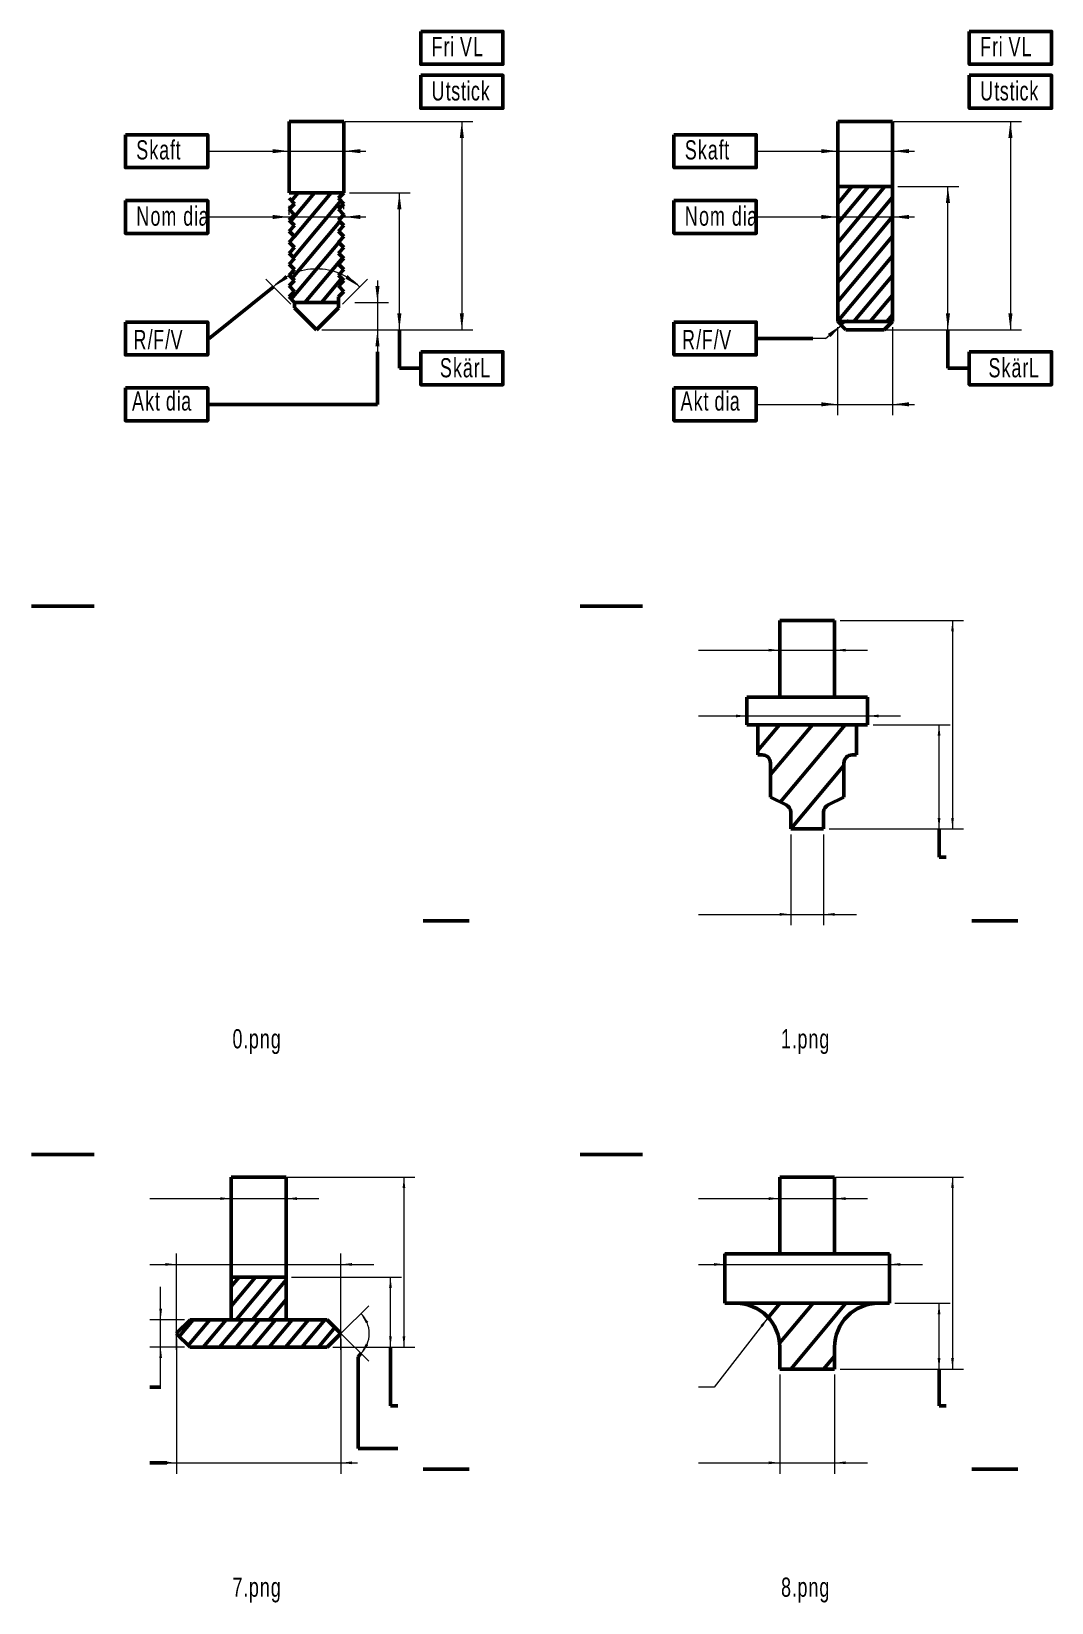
# Model space of a CAD drawing. Header units: millimetres. Extents: x -138 to 541, y -320 to -34.
# Drawn here: x -138.5 to 47.5, y -320.3 to -33.8 of the extents above; entities that cross this region are included whole.
import ezdxf

# ---------------------------------------------------------------- set-up
doc = ezdxf.new("R2010")
doc.units = ezdxf.units.MM
doc.layers.get('0').update_dxf_attribs({"lineweight": 35})
doc.layers.add('Dimension Layer', color=3, linetype='Continuous', lineweight=18)
doc.layers.add('Thick Solid Layer', color=7, linetype='Continuous', lineweight=50)
doc.styles.get("Standard").update_dxf_attribs({"font": '', "width": 0.667})
doc.styles.get('Standard').set_extended_font_data('arial')
doc.dimstyles.get("Standard").update_dxf_attribs({"dimtxt": 3.5, "dimasz": 4, "dimexe": 2, "dimexo": 0, "dimtad": 1, "dimdsep": 46, "dimtxsty": 'Standard', "dimblk": '_CAXARROW', "dimcen": 0, "dimdle": 8, "dimazin": 2, "dimtfac": 0.707107, "dimtdec": 3, "dimtmove": 2, "dimatfit": 3, "dimfxl": 1, "dimfrac": 2, "dimtolj": 1, "dimarcsym": 1})

# ---------------------------------------------------------------- blocks, each defined once
blk = doc.blocks.new('*X14')
at = {"layer": 'Dimension Layer'}
for points in [[(39.97, -50.26), (40.35, -53.26), (39.6, -53.26)], [(39.97, -88.26), (40.35, -85.26), (39.6, -85.26)]]:
    blk.add_hatch(color=0, dxfattribs=at).paths.add_polyline_path(points, flags=0)
at = {"layer": 'Dimension Layer', "color": 0}
for p, q in [((18.63, -50.26), (41.97, -50.26)), ((39.97, -50.26), (39.97, -88.26)), ((18.63, -88.26), (41.97, -88.26))]:
    blk.add_line(p, q, dxfattribs=at)
at = {"layer": 'Dimension Layer', "color": 0, "insert": (39.35, -55.07), "char_height": 3.5, "width": 7, "attachment_point": 5, "rotation": 90, "line_spacing_factor": 1.15057}
blk.add_mtext('\\T1.1; ', dxfattribs=at)
blk = doc.blocks.new('_CAXARROW')
blk.add_hatch(color=0).paths.add_polyline_path([(0, 0), (-1, 0.125), (-1, -0.125)], flags=0)
blk = doc.blocks.new('*X15')
at = {"layer": 'Dimension Layer'}
for points in [[(8.48, -55.67), (5.48, -55.3), (5.48, -56.05)], [(18.48, -55.67), (21.48, -55.3), (21.48, -56.05)]]:
    blk.add_hatch(color=0, dxfattribs=at).paths.add_polyline_path(points, flags=0)
at = {"layer": 'Dimension Layer', "color": 0}
for p, q in [((8.48, -59.36), (8.48, -53.67)), ((18.48, -59.36), (18.48, -53.67)), ((-6.36, -55.67), (22.48, -55.67))]:
    blk.add_line(p, q, dxfattribs=at)
at = {"layer": 'Dimension Layer', "color": 0, "insert": (-6.36, -55.05), "char_height": 3.5, "width": 7, "attachment_point": 5, "line_spacing_factor": 1.15057}
blk.add_mtext('\\T1.1; ', dxfattribs=at)
blk = doc.blocks.new('*X16')
at = {"layer": 'Dimension Layer'}
for points in [[(28.58, -62.14), (28.21, -65.14), (28.96, -65.14)], [(28.58, -88.26), (28.21, -85.26), (28.96, -85.26)]]:
    blk.add_hatch(color=0, dxfattribs=at).paths.add_polyline_path(points, flags=0)
at = {"layer": 'Dimension Layer', "color": 0}
for p, q in [((19.48, -62.14), (30.58, -62.14)), ((28.58, -88.26), (28.58, -62.14)), ((14.48, -88.26), (30.58, -88.26))]:
    blk.add_line(p, q, dxfattribs=at)
at = {"layer": 'Dimension Layer', "color": 0, "insert": (27.96, -75.2), "char_height": 3.5, "width": 7, "attachment_point": 5, "rotation": 90, "line_spacing_factor": 1.15057}
blk.add_mtext('\\T1.1; ', dxfattribs=at)
blk = doc.blocks.new('*X17')
at = {"layer": 'Dimension Layer'}
for points in [[(8.48, -67.67), (5.48, -67.3), (5.48, -68.05)], [(18.48, -67.67), (21.48, -67.3), (21.48, -68.05)]]:
    blk.add_hatch(color=0, dxfattribs=at).paths.add_polyline_path(points, flags=0)
at = {"layer": 'Dimension Layer', "color": 0}
for p, q in [((8.48, -73.19), (8.48, -65.67)), ((18.48, -73.19), (18.48, -65.67)), ((-6.36, -67.67), (22.48, -67.67))]:
    blk.add_line(p, q, dxfattribs=at)
at = {"layer": 'Dimension Layer', "color": 0, "insert": (-6.36, -67.05), "char_height": 3.5, "width": 7, "attachment_point": 5, "line_spacing_factor": 1.15057}
blk.add_mtext('\\T1.1; ', dxfattribs=at)
blk = doc.blocks.new('*X18')
at = {"layer": 'Dimension Layer'}
for points in [[(8.48, -101.84), (5.48, -101.46), (5.48, -102.21)], [(18.48, -101.84), (21.48, -101.46), (21.48, -102.21)]]:
    blk.add_hatch(color=0, dxfattribs=at).paths.add_polyline_path(points, flags=0)
at = {"layer": 'Dimension Layer', "color": 0}
for p, q in [((8.48, -87.76), (8.48, -103.84)), ((18.48, -87.76), (18.48, -103.84)), ((-6.36, -101.84), (22.48, -101.84))]:
    blk.add_line(p, q, dxfattribs=at)
at = {"layer": 'Dimension Layer', "color": 0, "insert": (-6.36, -101.21), "char_height": 3.5, "width": 7, "attachment_point": 5, "line_spacing_factor": 1.15057}
blk.add_mtext('\\T1.1; ', dxfattribs=at)
blk = doc.blocks.new('*X19')
at = {"layer": 'Dimension Layer'}
blk.add_hatch(color=0, dxfattribs=at).paths.add_polyline_path([(9.24, -87.35), (6.7, -88.99), (7.18, -89.57)], flags=0)
at = {"layer": 'Dimension Layer', "color": 0}
for q in [(10.39, -86.39), (3.94, -89.84)]:
    blk.add_line((6.27, -89.84), q, dxfattribs=at)
blk = doc.blocks.new('*X20')
at = {"layer": 'Dimension Layer'}
for points in [[(-60.03, -50.26), (-59.65, -53.26), (-60.4, -53.26)], [(-60.03, -88.26), (-59.65, -85.26), (-60.4, -85.26)]]:
    blk.add_hatch(color=0, dxfattribs=at).paths.add_polyline_path(points, flags=0)
at = {"layer": 'Dimension Layer', "color": 0}
for p, q in [((-81.37, -50.26), (-58.03, -50.26)), ((-60.03, -50.26), (-60.03, -88.26)), ((-81.37, -88.26), (-58.03, -88.26))]:
    blk.add_line(p, q, dxfattribs=at)
at = {"layer": 'Dimension Layer', "color": 0, "insert": (-60.65, -55.07), "char_height": 3.5, "width": 7, "attachment_point": 5, "rotation": 90, "line_spacing_factor": 1.15057}
blk.add_mtext('\\T1.1; ', dxfattribs=at)
blk = doc.blocks.new('*X21')
at = {"layer": 'Dimension Layer'}
for points in [[(-91.52, -55.67), (-94.52, -55.3), (-94.52, -56.05)], [(-81.52, -55.67), (-78.52, -55.3), (-78.52, -56.05)]]:
    blk.add_hatch(color=0, dxfattribs=at).paths.add_polyline_path(points, flags=0)
at = {"layer": 'Dimension Layer', "color": 0}
for p, q in [((-91.52, -59.36), (-91.52, -53.67)), ((-81.52, -59.36), (-81.52, -53.67)), ((-106.36, -55.67), (-77.52, -55.67))]:
    blk.add_line(p, q, dxfattribs=at)
at = {"layer": 'Dimension Layer', "color": 0, "insert": (-106.36, -55.05), "char_height": 3.5, "width": 7, "attachment_point": 5, "line_spacing_factor": 1.15057}
blk.add_mtext('\\T1.1; ', dxfattribs=at)
blk = doc.blocks.new('*X22')
at = {"layer": 'Dimension Layer'}
for points in [[(-71.42, -63.26), (-71.79, -66.26), (-71.04, -66.26)], [(-71.42, -88.26), (-71.79, -85.26), (-71.04, -85.26)]]:
    blk.add_hatch(color=0, dxfattribs=at).paths.add_polyline_path(points, flags=0)
at = {"layer": 'Dimension Layer', "color": 0}
for p, q in [((-80.52, -63.26), (-69.42, -63.26)), ((-71.42, -88.26), (-71.42, -63.26)), ((-85.52, -88.26), (-69.42, -88.26))]:
    blk.add_line(p, q, dxfattribs=at)
at = {"layer": 'Dimension Layer', "color": 0, "insert": (-72.04, -75.76), "char_height": 3.5, "width": 7, "attachment_point": 5, "rotation": 90, "line_spacing_factor": 1.15057}
blk.add_mtext('\\T1.1; ', dxfattribs=at)
blk = doc.blocks.new('*X23')
at = {"layer": 'Dimension Layer'}
for points in [[(-94.37, -80.4), (-91.76, -78.89), (-92.17, -78.27)], [(-78.66, -80.4), (-81.27, -78.89), (-80.86, -78.27)]]:
    blk.add_hatch(color=0, dxfattribs=at).paths.add_polyline_path(points, flags=0)
at = {"layer": 'Dimension Layer', "color": 0}
for p, q in [((-91.22, -83.55), (-95.78, -78.99)), ((-81.81, -83.55), (-77.25, -78.99))]:
    blk.add_line(p, q, dxfattribs=at)
for start, end in [(90, 135), (45, 90)]:
    blk.add_arc((-86.52, -88.26), 11.11, start, end, dxfattribs=at)
at = {"layer": 'Dimension Layer', "color": 0, "insert": (-86.52, -77.15), "char_height": 3.5, "width": 7, "attachment_point": 5, "line_spacing_factor": 1.15057}
blk.add_mtext('\\T1.1; ', dxfattribs=at)
blk = doc.blocks.new('*X24')
at = {"layer": 'Dimension Layer'}
for points in [[(-91.52, -67.67), (-94.52, -67.3), (-94.52, -68.05)], [(-81.52, -67.67), (-78.52, -67.3), (-78.52, -68.05)]]:
    blk.add_hatch(color=0, dxfattribs=at).paths.add_polyline_path(points, flags=0)
at = {"layer": 'Dimension Layer', "color": 0}
for p, q in [((-91.52, -67.26), (-91.52, -65.67)), ((-81.52, -66.26), (-81.52, -65.67)), ((-106.36, -67.67), (-77.52, -67.67))]:
    blk.add_line(p, q, dxfattribs=at)
at = {"layer": 'Dimension Layer', "color": 0, "insert": (-106.36, -67.05), "char_height": 3.5, "width": 7, "attachment_point": 5, "line_spacing_factor": 1.15057}
blk.add_mtext('\\T1.1; ', dxfattribs=at)
blk = doc.blocks.new('*X25')
at = {"layer": 'Dimension Layer'}
for points in [[(-75.41, -83.26), (-75.03, -80.26), (-75.78, -80.26)], [(-75.41, -88.26), (-75.03, -91.26), (-75.78, -91.26)]]:
    blk.add_hatch(color=0, dxfattribs=at).paths.add_polyline_path(points, flags=0)
at = {"layer": 'Dimension Layer', "color": 0}
for p, q in [((-75.41, -79.26), (-75.41, -92.26)), ((-79.52, -83.26), (-73.41, -83.26)), ((-83.52, -88.26), (-73.41, -88.26))]:
    blk.add_line(p, q, dxfattribs=at)
at = {"layer": 'Dimension Layer', "color": 0, "insert": (-76.03, -85.76), "char_height": 3.5, "width": 7, "attachment_point": 5, "rotation": 90, "line_spacing_factor": 1.15057}
blk.add_mtext('\\T1.1; ', dxfattribs=at)
blk = doc.blocks.new('*X37')
at = {"layer": 'Dimension Layer'}
for points in [[(-70.58, -242.75), (-70.33, -244.75), (-70.83, -244.75)], [(-70.58, -273.75), (-70.33, -271.75), (-70.83, -271.75)]]:
    blk.add_hatch(color=0, dxfattribs=at).paths.add_polyline_path(points, flags=0)
at = {"layer": 'Dimension Layer', "color": 0}
for p, q in [((-91.92, -242.75), (-68.58, -242.75)), ((-70.58, -242.75), (-70.58, -273.75)), ((-83.57, -273.75), (-68.58, -273.75))]:
    blk.add_line(p, q, dxfattribs=at)
at = {"layer": 'Dimension Layer', "color": 0, "insert": (-71.21, -246.06), "char_height": 3.5, "width": 7, "attachment_point": 5, "rotation": 90, "line_spacing_factor": 1.15057}
blk.add_mtext('\\T1.1; ', dxfattribs=at)
blk = doc.blocks.new('*X38')
at = {"layer": 'Dimension Layer'}
for points in [[(-102.07, -246.66), (-104.07, -246.41), (-104.07, -246.91)], [(-92.07, -246.66), (-90.07, -246.41), (-90.07, -246.91)]]:
    blk.add_hatch(color=0, dxfattribs=at).paths.add_polyline_path(points, flags=0)
at = {"layer": 'Dimension Layer', "color": 0}
for p, q in [((-102.07, -250.35), (-102.07, -244.66)), ((-92.07, -250.35), (-92.07, -244.66)), ((-116.91, -246.66), (-86.07, -246.66))]:
    blk.add_line(p, q, dxfattribs=at)
at = {"layer": 'Dimension Layer', "color": 0, "insert": (-116.91, -246.04), "char_height": 3.5, "width": 7, "attachment_point": 5, "line_spacing_factor": 1.15057}
blk.add_mtext('\\T1.1; ', dxfattribs=at)
blk = doc.blocks.new('*X39')
at = {"layer": 'Dimension Layer'}
for points in [[(-73.04, -260.96), (-73.29, -262.96), (-72.79, -262.96)], [(-73.04, -273.75), (-73.29, -271.75), (-72.79, -271.75)]]:
    blk.add_hatch(color=0, dxfattribs=at).paths.add_polyline_path(points, flags=0)
at = {"layer": 'Dimension Layer', "color": 0}
for p, q in [((-91.07, -260.96), (-71.04, -260.96)), ((-73.04, -273.75), (-73.04, -260.96)), ((-76.21, -273.75), (-71.04, -273.75))]:
    blk.add_line(p, q, dxfattribs=at)
at = {"layer": 'Dimension Layer', "color": 0, "insert": (-73.66, -267.35), "char_height": 3.5, "width": 7, "attachment_point": 5, "rotation": 90, "line_spacing_factor": 1.15057}
blk.add_mtext('\\T1.1; ', dxfattribs=at)
blk = doc.blocks.new('*X40')
at = {"layer": 'Dimension Layer'}
for points in [[(-112.07, -258.66), (-114.07, -258.41), (-114.07, -258.91)], [(-82.07, -258.66), (-80.07, -258.41), (-80.07, -258.91)]]:
    blk.add_hatch(color=0, dxfattribs=at).paths.add_polyline_path(points, flags=0)
at = {"layer": 'Dimension Layer', "color": 0}
for p, q in [((-112.07, -274.25), (-112.07, -256.66)), ((-82.07, -274.25), (-82.07, -256.66)), ((-116.91, -258.66), (-76.07, -258.66))]:
    blk.add_line(p, q, dxfattribs=at)
at = {"layer": 'Dimension Layer', "color": 0, "insert": (-116.91, -258.04), "char_height": 3.5, "width": 7, "attachment_point": 5, "line_spacing_factor": 1.15057}
blk.add_mtext('\\T1.1; ', dxfattribs=at)
blk = doc.blocks.new('*X41')
at = {"layer": 'Dimension Layer'}
for points in [[(-112.07, -294.83), (-114.07, -294.58), (-114.07, -295.08)], [(-82.07, -294.83), (-80.07, -294.58), (-80.07, -295.08)]]:
    blk.add_hatch(color=0, dxfattribs=at).paths.add_polyline_path(points, flags=0)
at = {"layer": 'Dimension Layer', "color": 0}
for p, q in [((-112.07, -272.25), (-112.07, -296.83)), ((-82.07, -272.25), (-82.07, -296.83)), ((-116.91, -294.83), (-79.07, -294.83))]:
    blk.add_line(p, q, dxfattribs=at)
at = {"layer": 'Dimension Layer', "color": 0, "insert": (-116.91, -294.2), "char_height": 3.5, "width": 7, "attachment_point": 5, "line_spacing_factor": 1.15057}
blk.add_mtext('\\T1.1; ', dxfattribs=at)
blk = doc.blocks.new('*X42')
at = {"layer": 'Dimension Layer'}
for points in [[(-114.93, -268.75), (-115.18, -266.75), (-114.68, -266.75)], [(-114.93, -273.75), (-115.18, -275.75), (-114.68, -275.75)]]:
    blk.add_hatch(color=0, dxfattribs=at).paths.add_polyline_path(points, flags=0)
at = {"layer": 'Dimension Layer', "color": 0}
for p, q in [((-114.93, -281.06), (-114.93, -262.75)), ((-110.57, -268.75), (-116.93, -268.75)), ((-110.57, -273.75), (-116.93, -273.75))]:
    blk.add_line(p, q, dxfattribs=at)
at = {"layer": 'Dimension Layer', "color": 0, "insert": (-115.55, -281.06), "char_height": 3.5, "width": 7, "attachment_point": 5, "rotation": 90, "line_spacing_factor": 1.15057}
blk.add_mtext('\\T1.1; ', dxfattribs=at)
blk = doc.blocks.new('*X64')
at = {"layer": 'Dimension Layer'}
for points in [[(29.42, -242.75), (29.67, -244.75), (29.17, -244.75)], [(29.42, -277.75), (29.67, -275.75), (29.17, -275.75)]]:
    blk.add_hatch(color=0, dxfattribs=at).paths.add_polyline_path(points, flags=0)
at = {"layer": 'Dimension Layer', "color": 0}
for p, q in [((8.08, -242.75), (31.42, -242.75)), ((29.42, -242.75), (29.42, -277.75)), ((9.08, -277.75), (31.42, -277.75))]:
    blk.add_line(p, q, dxfattribs=at)
at = {"layer": 'Dimension Layer', "color": 0, "insert": (28.79, -246.06), "char_height": 3.5, "width": 7, "attachment_point": 5, "rotation": 90, "line_spacing_factor": 1.15057}
blk.add_mtext('\\T1.1; ', dxfattribs=at)
blk = doc.blocks.new('*X65')
at = {"layer": 'Dimension Layer'}
for points in [[(-2.07, -246.66), (-4.07, -246.41), (-4.07, -246.91)], [(7.93, -246.66), (9.93, -246.41), (9.93, -246.91)]]:
    blk.add_hatch(color=0, dxfattribs=at).paths.add_polyline_path(points, flags=0)
at = {"layer": 'Dimension Layer', "color": 0}
for p, q in [((-2.07, -250.35), (-2.07, -244.66)), ((7.93, -250.35), (7.93, -244.66)), ((-16.91, -246.66), (13.93, -246.66))]:
    blk.add_line(p, q, dxfattribs=at)
at = {"layer": 'Dimension Layer', "color": 0, "insert": (-16.91, -246.04), "char_height": 3.5, "width": 7, "attachment_point": 5, "line_spacing_factor": 1.15057}
blk.add_mtext('\\T1.1; ', dxfattribs=at)
blk = doc.blocks.new('*X66')
at = {"layer": 'Dimension Layer'}
for points in [[(-2.07, -294.83), (-4.07, -294.58), (-4.07, -295.08)], [(7.93, -294.83), (9.93, -294.58), (9.93, -295.08)]]:
    blk.add_hatch(color=0, dxfattribs=at).paths.add_polyline_path(points, flags=0)
at = {"layer": 'Dimension Layer', "color": 0}
for p, q in [((-2.07, -278.75), (-2.07, -296.83)), ((7.93, -278.75), (7.93, -296.83)), ((-16.91, -294.83), (13.93, -294.83))]:
    blk.add_line(p, q, dxfattribs=at)
at = {"layer": 'Dimension Layer', "color": 0, "insert": (-16.91, -294.2), "char_height": 3.5, "width": 7, "attachment_point": 5, "line_spacing_factor": 1.15057}
blk.add_mtext('\\T1.1; ', dxfattribs=at)
blk = doc.blocks.new('*X67')
at = {"layer": 'Dimension Layer'}
for points in [[(26.96, -265.75), (26.71, -267.75), (27.21, -267.75)], [(26.96, -277.75), (26.71, -275.75), (27.21, -275.75)]]:
    blk.add_hatch(color=0, dxfattribs=at).paths.add_polyline_path(points, flags=0)
at = {"layer": 'Dimension Layer', "color": 0}
for p, q in [((18.93, -265.75), (28.96, -265.75)), ((26.96, -277.75), (26.96, -265.75)), ((8.93, -277.75), (28.96, -277.75))]:
    blk.add_line(p, q, dxfattribs=at)
at = {"layer": 'Dimension Layer', "color": 0, "insert": (26.34, -271.75), "char_height": 3.5, "width": 7, "attachment_point": 5, "rotation": 90, "line_spacing_factor": 1.15057}
blk.add_mtext('\\T1.1; ', dxfattribs=at)
blk = doc.blocks.new('*X68')
at = {"layer": 'Dimension Layer'}
for points in [[(-12.07, -258.66), (-14.07, -258.41), (-14.07, -258.91)], [(17.93, -258.66), (19.93, -258.41), (19.93, -258.91)]]:
    blk.add_hatch(color=0, dxfattribs=at).paths.add_polyline_path(points, flags=0)
at = {"layer": 'Dimension Layer', "color": 0}
for p, q in [((-12.07, -259.75), (-12.07, -256.66)), ((17.93, -259.75), (17.93, -256.66)), ((-16.91, -258.66), (23.93, -258.66))]:
    blk.add_line(p, q, dxfattribs=at)
at = {"layer": 'Dimension Layer', "color": 0, "insert": (-16.91, -258.04), "char_height": 3.5, "width": 7, "attachment_point": 5, "line_spacing_factor": 1.15057}
blk.add_mtext('\\T1.1; ', dxfattribs=at)
blk = doc.blocks.new('*X80')
at = {"layer": 'Dimension Layer'}
for points in [[(29.42, -141.25), (29.67, -143.25), (29.17, -143.25)], [(29.42, -179.25), (29.67, -177.25), (29.17, -177.25)]]:
    blk.add_hatch(color=0, dxfattribs=at).paths.add_polyline_path(points, flags=0)
at = {"layer": 'Dimension Layer', "color": 0}
for p, q in [((8.93, -141.25), (31.42, -141.25)), ((29.42, -141.25), (29.42, -179.25)), ((6.93, -179.25), (31.42, -179.25))]:
    blk.add_line(p, q, dxfattribs=at)
at = {"layer": 'Dimension Layer', "color": 0, "insert": (28.79, -146.06), "char_height": 3.5, "width": 7, "attachment_point": 5, "rotation": 90, "line_spacing_factor": 1.15057}
blk.add_mtext('\\T1.1; ', dxfattribs=at)
blk = doc.blocks.new('*X81')
at = {"layer": 'Dimension Layer'}
for points in [[(-2.07, -146.66), (-4.07, -146.41), (-4.07, -146.91)], [(7.93, -146.66), (9.93, -146.41), (9.93, -146.91)]]:
    blk.add_hatch(color=0, dxfattribs=at).paths.add_polyline_path(points, flags=0)
at = {"layer": 'Dimension Layer', "color": 0}
for p, q in [((-2.07, -150.35), (-2.07, -144.66)), ((7.93, -150.35), (7.93, -144.66)), ((-16.91, -146.66), (13.93, -146.66))]:
    blk.add_line(p, q, dxfattribs=at)
at = {"layer": 'Dimension Layer', "color": 0, "insert": (-16.91, -146.04), "char_height": 3.5, "width": 7, "attachment_point": 5, "line_spacing_factor": 1.15057}
blk.add_mtext('\\T1.1; ', dxfattribs=at)
blk = doc.blocks.new('*X82')
at = {"layer": 'Dimension Layer'}
for points in [[(-0.07, -194.83), (-2.07, -194.58), (-2.07, -195.08)], [(5.93, -194.83), (7.93, -194.58), (7.93, -195.08)]]:
    blk.add_hatch(color=0, dxfattribs=at).paths.add_polyline_path(points, flags=0)
at = {"layer": 'Dimension Layer', "color": 0}
for p, q in [((-0.07, -180.25), (-0.07, -196.83)), ((5.93, -180.25), (5.93, -196.83)), ((-16.91, -194.83), (11.93, -194.83))]:
    blk.add_line(p, q, dxfattribs=at)
at = {"layer": 'Dimension Layer', "color": 0, "insert": (-16.91, -194.2), "char_height": 3.5, "width": 7, "attachment_point": 5, "line_spacing_factor": 1.15057}
blk.add_mtext('\\T1.1; ', dxfattribs=at)
blk = doc.blocks.new('*X83')
at = {"layer": 'Dimension Layer'}
for points in [[(26.96, -160.25), (26.71, -162.25), (27.21, -162.25)], [(26.96, -179.25), (26.71, -177.25), (27.21, -177.25)]]:
    blk.add_hatch(color=0, dxfattribs=at).paths.add_polyline_path(points, flags=0)
at = {"layer": 'Dimension Layer', "color": 0}
for p, q in [((14.93, -160.25), (28.96, -160.25)), ((26.96, -179.25), (26.96, -160.25)), ((6.93, -179.25), (28.96, -179.25))]:
    blk.add_line(p, q, dxfattribs=at)
at = {"layer": 'Dimension Layer', "color": 0, "insert": (26.34, -169.75), "char_height": 3.5, "width": 7, "attachment_point": 5, "rotation": 90, "line_spacing_factor": 1.15057}
blk.add_mtext('\\T1.1; ', dxfattribs=at)
blk = doc.blocks.new('*X84')
at = {"layer": 'Dimension Layer'}
for points in [[(-8.07, -158.66), (-10.07, -158.41), (-10.07, -158.91)], [(13.93, -158.66), (15.93, -158.41), (15.93, -158.91)]]:
    blk.add_hatch(color=0, dxfattribs=at).paths.add_polyline_path(points, flags=0)
at = {"layer": 'Dimension Layer', "color": 0}
for p, q in [((-8.07, -158.25), (-8.07, -156.66)), ((13.93, -158.25), (13.93, -156.66)), ((-16.91, -158.66), (19.93, -158.66))]:
    blk.add_line(p, q, dxfattribs=at)
at = {"layer": 'Dimension Layer', "color": 0, "insert": (-16.91, -158.04), "char_height": 3.5, "width": 7, "attachment_point": 5, "line_spacing_factor": 1.15057}
blk.add_mtext('\\T1.1; ', dxfattribs=at)
blk = doc.blocks.new('*X97')
at = {"layer": 'Dimension Layer', "linetype": 'Continuous'}
blk.add_hatch(color=0, dxfattribs=at).paths.add_polyline_path([(12.72, 12.73), (11.7, 10.99), (11.3, 11.3)], flags=0)
at = {"layer": 'Dimension Layer', "color": 0}
for p, q in [((12.72, 12.73), (2.89, 0)), ((2.89, 0), (0, 0))]:
    blk.add_line(p, q, dxfattribs=at)
blk = doc.blocks.new('*X101')
at = {"layer": 'Dimension Layer'}
for points in [[(-78.42, -267.59), (-77.52, -269.38), (-77.08, -269.15)], [(-78.42, -274.9), (-77.52, -273.11), (-77.08, -273.35)]]:
    blk.add_hatch(color=0, dxfattribs=at).paths.add_polyline_path(points, flags=0)
at = {"layer": 'Dimension Layer', "color": 0}
for q in [(-77.01, -266.18), (-77.01, -276.31)]:
    blk.add_line((-82.07, -271.25), q, dxfattribs=at)
for start, end in [(0, 45), (315, 360)]:
    blk.add_arc((-82.07, -271.25), 5.16, start, end, dxfattribs=at)
at = {"layer": 'Dimension Layer', "color": 0, "insert": (-77.53, -271.25), "char_height": 3.5, "width": 7, "attachment_point": 5, "rotation": 90, "line_spacing_factor": 1.15057}
blk.add_mtext('\\T1.1; ', dxfattribs=at)

msp = doc.modelspace()

# ---------------------------------------------------------------- linework, layer by layer
at = {"layer": 'Thick Solid Layer'}
for p, q in [((-91.515, -50.258), (-81.515, -50.258)), ((-91.515, -63.258), (-91.515, -50.258)), ((-81.515, -63.258), (-81.515, -50.258)), ((8.485, -50.258), (18.485, -50.258)), ((8.485, -86.758), (8.485, -50.258)), ((18.485, -86.758), (18.485, -50.258)), ((17.08, -62.142), (8.485, -72.385)), ((14.08, -62.142), (8.485, -68.81)), ((11.08, -62.142), (8.485, -65.235)), ((8.598, -62.142), (18.598, -62.142)), ((-91.515, -63.258), (-81.515, -63.258)), ((-90.515, -65.258), (-91.515, -64.258)), ((-90.515, -65.258), (-91.515, -66.258)), ((-86.856, -63.258), (-91.263, -68.51)), ((-89.856, -63.258), (-91.07, -64.703)), ((-82.07, -64.703), (-90.738, -75.035)), ((-83.856, -63.258), (-90.545, -71.228)), ((-82.515, -64.258), (-81.515, -63.258)), ((-82.515, -64.258), (-81.515, -65.258)), ((-82.515, -66.258), (-81.515, -65.258)), ((18.485, -64.043), (8.485, -75.96)), ((-90.515, -67.258), (-91.515, -66.258)), ((-90.515, -67.258), (-91.515, -68.258)), ((-90.515, -69.258), (-91.515, -68.258)), ((-82.263, -68.51), (-90.932, -78.841)), ((-82.515, -66.258), (-81.515, -67.258)), ((-82.515, -68.258), (-81.515, -67.258)), ((-82.515, -68.258), (-81.515, -69.258)), ((-81.515, -67.618), (-81.515, -67.258)), ((18.485, -67.618), (8.485, -79.536)), ((-90.515, -69.258), (-91.515, -70.258)), ((-90.515, -71.258), (-91.515, -70.258)), ((-90.515, -71.258), (-91.515, -72.258)), ((-82.515, -70.258), (-81.515, -69.258)), ((-82.515, -70.258), (-81.515, -71.258)), ((-82.515, -72.258), (-81.515, -71.258)), ((18.485, -71.193), (8.485, -83.111)), ((-90.515, -73.258), (-91.515, -72.258)), ((-90.515, -73.258), (-91.515, -74.258)), ((-90.515, -75.258), (-91.515, -74.258)), ((-82.457, -72.316), (-91.126, -82.647)), ((-82.515, -72.258), (-81.515, -73.258)), ((-82.515, -74.258), (-81.515, -73.258)), ((-82.515, -74.258), (-81.515, -75.258)), ((-90.515, -75.258), (-91.515, -76.258)), ((-90.515, -77.258), (-91.515, -76.258)), ((-90.515, -77.258), (-91.515, -78.258)), ((-81.738, -75.035), (-88.638, -83.258)), ((-82.515, -76.258), (-81.515, -75.258)), ((-82.515, -76.258), (-81.515, -77.258)), ((-82.515, -78.258), (-81.515, -77.258)), ((18.485, -74.769), (8.485, -86.686)), ((-90.515, -79.258), (-91.515, -78.258)), ((-90.515, -79.258), (-91.515, -80.258)), ((-81.932, -78.841), (-85.638, -83.258)), ((-82.515, -78.258), (-81.515, -79.258)), ((-82.515, -80.258), (-81.515, -79.258)), ((18.485, -78.344), (11.425, -86.758)), ((-94.368, -80.405), (-106.063, -89.837)), ((-90.515, -81.258), (-91.515, -80.258)), ((-90.515, -81.258), (-91.515, -82.258)), ((-90.515, -83.258), (-91.515, -82.258)), ((-82.515, -80.258), (-81.515, -81.258)), ((-82.515, -82.258), (-81.515, -81.258)), ((-82.515, -84.258), (-82.515, -82.258)), ((18.485, -81.919), (14.425, -86.758)), ((-90.515, -84.258), (-90.515, -83.258)), ((-90.515, -83.258), (-82.515, -83.258)), ((-86.515, -88.258), (-90.515, -84.258)), ((-86.515, -88.258), (-82.515, -84.258)), ((18.485, -85.495), (17.425, -86.758)), ((-71.418, -88.258), (-71.418, -95.258)), ((9.985, -88.258), (8.485, -86.758)), ((8.485, -86.758), (18.485, -86.758)), ((16.985, -88.258), (9.985, -88.258)), ((18.485, -86.758), (16.985, -88.258)), ((28.582, -88.258), (28.582, -95.258)), ((-106.355, -89.837), (-106.063, -89.837)), ((-6.355, -89.837), (3.935, -89.837)), ((-75.408, -92.258), (-75.408, -101.837)), ((-71.418, -95.258), (-67.526, -95.258)), ((28.582, -95.258), (32.474, -95.258)), ((-106.355, -101.837), (-75.408, -101.837)), ((-127.073, -138.625), (-138.485, -138.625)), ((-27.073, -138.625), (-38.485, -138.625)), ((-2.073, -141.247), (7.927, -141.247)), ((-2.073, -141.247), (-2.073, -155.247)), ((7.927, -141.247), (7.927, -155.247)), ((-8.073, -155.247), (13.927, -155.247)), ((-8.073, -160.247), (-8.073, -155.247)), ((13.927, -160.247), (13.927, -155.247)), ((-8.073, -160.247), (13.927, -160.247)), ((-2.13, -160.247), (-6.073, -164.946)), ((-6.073, -165.747), (-6.073, -160.247)), ((3.87, -160.247), (-3.774, -169.357)), ((9.87, -160.247), (-1.958, -174.343)), ((11.927, -165.747), (11.927, -160.247)), ((-6.073, -165.747), (-5.274, -165.747)), ((11.927, -165.747), (11.129, -165.747)), ((-3.774, -167.247), (-3.774, -173.473)), ((9.629, -167.685), (-0.073, -179.247)), ((9.629, -167.247), (9.629, -173.473)), ((-0.925, -174.839), (-3.774, -173.473)), ((6.779, -174.839), (9.629, -173.473)), ((-0.073, -179.247), (-0.073, -176.191)), ((5.927, -179.247), (5.927, -176.191)), ((-0.073, -179.247), (5.927, -179.247)), ((26.964, -179.247), (26.964, -184.425)), ((26.964, -184.425), (28.284, -184.425)), ((-67.073, -196.002), (-58.703, -196.002)), ((32.927, -196.002), (41.297, -196.002)), ((-127.073, -238.625), (-138.485, -238.625)), ((-27.073, -238.625), (-38.485, -238.625)), ((-102.073, -242.747), (-92.073, -242.747)), ((-102.073, -242.747), (-102.073, -268.747)), ((-92.073, -242.747), (-92.073, -268.747)), ((-2.073, -242.747), (7.927, -242.747)), ((-2.073, -242.747), (-2.073, -256.747)), ((7.927, -242.747), (7.927, -256.747)), ((-12.073, -256.747), (17.927, -256.747)), ((-12.073, -265.747), (-12.073, -256.747)), ((17.927, -265.747), (17.927, -256.747)), ((-102.073, -260.962), (-92.073, -260.962)), ((-97.64, -260.962), (-102.073, -266.244)), ((-100.64, -260.962), (-102.073, -262.669)), ((-94.64, -260.962), (-101.173, -268.747)), ((-92.073, -261.477), (-98.173, -268.747)), ((-92.073, -265.052), (-95.173, -268.747)), ((-10.073, -265.747), (-12.073, -265.747)), ((-12.073, -265.747), (17.927, -265.747)), ((-8.003, -265.747), (-8.192, -265.971)), ((-2.003, -265.747), (-4.178, -268.338)), ((3.997, -265.747), (-2.106, -273.019)), ((9.997, -265.747), (-0.073, -277.747)), ((15.927, -265.747), (17.927, -265.747)), ((-112.073, -271.247), (-109.573, -268.747)), ((-108.977, -268.747), (-111.53, -271.789)), ((-105.977, -268.747), (-109.899, -273.42)), ((-109.573, -268.747), (-84.573, -268.747)), ((-102.977, -268.747), (-107.173, -273.747)), ((-99.977, -268.747), (-104.173, -273.747)), ((-96.977, -268.747), (-101.173, -273.747)), ((-93.977, -268.747), (-98.173, -273.747)), ((-90.977, -268.747), (-95.173, -273.747)), ((-87.977, -268.747), (-92.173, -273.747)), ((-84.977, -268.747), (-89.173, -273.747)), ((-82.073, -271.247), (-84.573, -268.747)), ((-112.073, -271.247), (-109.573, -273.747)), ((-83.161, -270.158), (-86.173, -273.747)), ((-82.073, -271.247), (-84.573, -273.747)), ((-109.573, -273.747), (-84.573, -273.747)), ((-78.912, -275.528), (-78.421, -274.899)), ((-73.036, -273.747), (-73.036, -284.425)), ((-2.073, -277.747), (-2.073, -273.747)), ((7.927, -277.747), (7.927, -273.747)), ((-78.912, -275.528), (-78.912, -292.204)), ((-2.073, -277.747), (7.927, -277.747)), ((7.927, -275.363), (5.927, -277.747)), ((26.964, -277.747), (26.964, -284.425)), ((-114.925, -281.065), (-116.913, -281.065)), ((-73.036, -284.425), (-71.716, -284.425)), ((26.964, -284.425), (28.284, -284.425)), ((-113.773, -294.826), (-116.913, -294.826)), ((-78.912, -292.204), (-71.716, -292.204)), ((-67.073, -296.002), (-58.703, -296.002)), ((32.927, -296.002), (41.297, -296.002))]:
    msp.add_line(p, q, dxfattribs=at)
for points in [[(-67.526, -33.843), (-67.526, -39.843), (-52.526, -39.843), (-52.526, -33.843)], [(32.474, -33.843), (32.474, -39.843), (47.474, -39.843), (47.474, -33.843)], [(-67.526, -41.843), (-67.526, -47.843), (-52.526, -47.843), (-52.526, -41.843)], [(32.474, -41.843), (32.474, -47.843), (47.474, -47.843), (47.474, -41.843)], [(-121.355, -52.673), (-121.355, -58.673), (-106.355, -58.673), (-106.355, -52.673)], [(-21.355, -52.673), (-21.355, -58.673), (-6.355, -58.673), (-6.355, -52.673)], [(-121.355, -64.673), (-121.355, -70.673), (-106.355, -70.673), (-106.355, -64.673)], [(-21.355, -64.673), (-21.355, -70.673), (-6.355, -70.673), (-6.355, -64.673)], [(-121.355, -86.837), (-121.355, -92.837), (-106.355, -92.837), (-106.355, -86.837)], [(-21.355, -86.837), (-21.355, -92.837), (-6.355, -92.837), (-6.355, -86.837)], [(-67.526, -92.258), (-67.526, -98.258), (-52.526, -98.258), (-52.526, -92.258)], [(32.474, -92.258), (32.474, -98.258), (47.474, -98.258), (47.474, -92.258)], [(-121.355, -98.837), (-121.355, -104.837), (-106.355, -104.837), (-106.355, -98.837)], [(-21.355, -98.837), (-21.355, -104.837), (-6.355, -104.837), (-6.355, -98.837)]]:
    msp.add_lwpolyline(points, close=True, dxfattribs=at)
for centre, radius, start, end in [((-5.274, -167.247), 1.5, 0, 90), ((11.129, -167.247), 1.5, 90, 180), ((-1.573, -176.191), 1.5, 0, 64.40292), ((7.427, -176.191), 1.5, 115.59708, 180), ((-10.073, -273.747), 8, 0, 90), ((15.927, -273.747), 8, 90, 180)]:
    msp.add_arc(centre, radius, start, end, dxfattribs=at)

# ---------------------------------------------------------------- block references
at = {"layer": 'Dimension Layer'}
msp.add_blockref('*X97', (-16.9, -281.065), dxfattribs=at)

# ---------------------------------------------------------------- texts
at = {"layer": 'Dimension Layer', "char_height": 3.5, "width": 22.23408, "attachment_point": 1, "line_spacing_factor": 1.15057}
for s, insert in [('\\T1.1;Fri VL', (-65.548, -34.857)), ('\\T1.1;Fri VL', (34.452, -34.857)), ('\\T1.1;Utstick', (-65.548, -42.934)), ('\\T1.1;Utstick', (34.452, -42.934)), ('\\T1.1;Skaft', (-119.377, -53.687)), ('\\T1.1;Skaft', (-19.377, -53.687)), ('\\T1.1;Nom dia', (-119.377, -65.764)), ('\\T1.1;Nom dia', (-19.377, -65.764)), ('\\T1.1;R/F/V', (-119.887, -88.28)), ('\\T1.1;R/F/V', (-19.887, -88.28)), ('\\T1.1;SkärL', (-64.026, -93.414)), ('\\T1.1;SkärL', (35.974, -93.414)), ('\\T1.1;Akt dia', (-120.151, -99.476)), ('\\T1.1;Akt dia', (-20.151, -99.476)), ('\\T1.1;0.png', (-101.834, -215.76)), ('\\T1.1;1.png', (-1.834, -215.76)), ('\\T1.1;7.png', (-101.834, -315.76)), ('\\T1.1;8.png', (-1.834, -315.76))]:
    msp.add_mtext(s, dxfattribs=dict(at, insert=insert))

# ---------------------------------------------------------------- dimensions: what is measured, and where the dimension line sits
at = {"layer": 'Dimension Layer'}
for base, p1, p2, angle, override, picture, middle in [((-60.026, -88.258), (-82.366, -50.258), (-82.366, -88.258), 270, {"dimscale": 1, "dimasz": 3, "dimexo": 1, "dimsah": 1, "dimtfill": 1}, '*X20', (-60.651, -55.073)), ((39.974, -88.258), (17.634, -50.258), (17.634, -88.258), 270, {"dimscale": 1, "dimasz": 3, "dimexo": 1, "dimsah": 1, "dimtfill": 1}, '*X14', (39.349, -55.073)), ((28.582, -62.142), (13.485, -88.258), (18.485, -62.142), 90, {"dimscale": 1, "dimasz": 3, "dimexo": 1, "dimsah": 1, "dimdle": 6, "dimtfill": 1}, '*X16', (27.957, -75.2)), ((-71.418, -63.258), (-86.515, -88.258), (-81.515, -63.258), 90, {"dimscale": 1, "dimasz": 3, "dimexo": 1, "dimsah": 1, "dimdle": 6, "dimtfill": 1}, '*X22', (-72.043, -75.758)), ((-75.408, -88.258), (-82.515, -83.258), (-86.515, -88.258), 270, {"dimscale": 1, "dimasz": 3, "dimexo": 3, "dimsah": 1, "dimdle": 6, "dimtfill": 1}, '*X25', (-76.033, -85.758)), ((29.417, -179.247), (7.927, -141.247), (5.927, -179.247), 270, {"dimscale": 1, "dimasz": 2, "dimexo": 1, "dimsah": 1, "dimtfill": 1}, '*X80', (28.792, -146.062)), ((26.964, -160.247), (5.927, -179.247), (13.927, -160.247), 90, {"dimscale": 1, "dimasz": 2, "dimexo": 1, "dimsah": 1, "dimtfill": 1}, '*X83', (26.339, -169.747)), ((-70.583, -273.747), (-92.923, -242.747), (-84.573, -273.747), 270, {"dimscale": 1, "dimasz": 2, "dimexo": 1, "dimsah": 1, "dimtfill": 1}, '*X37', (-71.208, -246.062)), ((29.417, -277.747), (7.077, -242.747), (8.077, -277.747), 270, {"dimscale": 1, "dimasz": 2, "dimexo": 1, "dimsah": 1, "dimtfill": 1}, '*X64', (28.792, -246.062)), ((-114.925, -268.747), (-109.573, -273.747), (-109.573, -268.747), 90, {"dimscale": 1, "dimasz": 2, "dimexo": 1, "dimsah": 1, "dimdle": 6, "dimtfill": 1}, '*X42', (-115.55, -281.065)), ((-73.036, -260.962), (-77.206, -273.747), (-92.073, -260.962), 90, {"dimscale": 1, "dimasz": 2, "dimexo": 1, "dimsah": 1, "dimdle": 6, "dimtfill": 1}, '*X39', (-73.661, -267.354)), ((26.964, -265.747), (7.927, -277.747), (17.927, -265.747), 90, {"dimscale": 1, "dimasz": 2, "dimexo": 1, "dimsah": 1, "dimtfill": 1}, '*X67', (26.339, -271.747))]:
    dim = msp.add_linear_dim(base=base, p1=p1, p2=p2, angle=angle, text=' ', dimstyle='Standard', override=override, dxfattribs=at)
    dim.commit()
    dim.dimension.update_dxf_attribs({"geometry": picture, "text_midpoint": middle, "dimtype": 160})
for base, p1, p2, override, picture, middle in [((-81.515, -55.673), (-91.515, -62.357), (-81.515, -62.357), {"dimscale": 1, "dimasz": 3, "dimexo": 3, "dimsah": 1, "dimdle": 6, "dimtfill": 1}, '*X21', (-106.355, -55.048)), ((18.485, -55.673), (8.485, -62.357), (18.485, -62.357), {"dimscale": 1, "dimasz": 3, "dimexo": 3, "dimsah": 1, "dimdle": 6, "dimtfill": 1}, '*X15', (-6.355, -55.048)), ((-81.515, -67.673), (-91.515, -70.258), (-81.515, -69.258), {"dimscale": 1, "dimasz": 3, "dimexo": 3, "dimsah": 1, "dimdle": 6, "dimtfill": 1}, '*X24', (-106.355, -67.048)), ((18.485, -67.673), (8.485, -76.193), (18.485, -76.193), {"dimscale": 1, "dimasz": 3, "dimexo": 3, "dimsah": 1, "dimdle": 6, "dimtfill": 1}, '*X17', (-6.355, -67.048)), ((18.485, -101.837), (8.485, -86.758), (18.485, -86.758), {"dimscale": 1, "dimasz": 3, "dimexo": 1, "dimsah": 1, "dimdle": 6, "dimtfill": 1}, '*X18', (-6.355, -101.212)), ((7.927, -146.662), (-2.073, -153.346), (7.927, -153.346), {"dimscale": 1, "dimasz": 2, "dimexo": 3, "dimsah": 1, "dimdle": 6, "dimtfill": 1}, '*X81', (-16.913, -146.037)), ((13.927, -158.662), (-8.073, -159.247), (13.927, -159.247), {"dimscale": 1, "dimasz": 2, "dimexo": 1, "dimsah": 1, "dimdle": 6, "dimtfill": 1}, '*X84', (-16.913, -158.037)), ((5.927, -194.826), (-0.073, -179.247), (5.927, -179.247), {"dimscale": 1, "dimasz": 2, "dimexo": 1, "dimsah": 1, "dimdle": 6, "dimtfill": 1}, '*X82', (-16.913, -194.201)), ((-92.073, -246.662), (-102.073, -253.346), (-92.073, -253.346), {"dimscale": 1, "dimasz": 2, "dimexo": 3, "dimsah": 1, "dimdle": 6, "dimtfill": 1}, '*X38', (-116.913, -246.037)), ((7.927, -246.662), (-2.073, -253.346), (7.927, -253.346), {"dimscale": 1, "dimasz": 2, "dimexo": 3, "dimsah": 1, "dimdle": 6, "dimtfill": 1}, '*X65', (-16.913, -246.037)), ((-82.073, -258.662), (-112.073, -275.247), (-82.073, -275.247), {"dimscale": 1, "dimasz": 2, "dimexo": 1, "dimsah": 1, "dimdle": 6, "dimtfill": 1}, '*X40', (-116.913, -258.037)), ((17.927, -258.662), (-12.073, -260.747), (17.927, -260.747), {"dimscale": 1, "dimasz": 2, "dimexo": 1, "dimsah": 1, "dimdle": 6, "dimtfill": 1}, '*X68', (-16.913, -258.037)), ((-82.073, -294.826), (-112.073, -271.247), (-82.073, -271.247), {"dimscale": 1, "dimasz": 2, "dimexo": 1, "dimsah": 1, "dimdle": 3, "dimtfill": 1}, '*X41', (-116.913, -294.201)), ((7.927, -294.826), (-2.073, -277.747), (7.927, -277.747), {"dimscale": 1, "dimasz": 2, "dimexo": 1, "dimsah": 1, "dimdle": 6, "dimtfill": 1}, '*X66', (-16.913, -294.201))]:
    dim = msp.add_linear_dim(base=base, p1=p1, p2=p2, text=' ', dimstyle='Standard', override=override, dxfattribs=at)
    dim.commit()
    dim.dimension.update_dxf_attribs({"geometry": picture, "text_midpoint": middle, "dimtype": 160})
for base, line1, line2, override, picture, middle in [((-86.515, -77.152), ((-86.515, -88.258), (-82.515, -84.258)), ((-86.515, -88.258), (-90.515, -84.258)), {"dimscale": 1, "dimasz": 3, "dimexo": 1, "dimgap": 0, "dimtad": 1, "dimtih": 0, "dimtoh": 0, "dimsah": 1, "dimtdec": 2, "dimtfill": 1}, '*X23', (-86.515, -77.152)), ((-76.908, -271.247), ((-82.073, -271.247), (-84.573, -268.747)), ((-82.073, -271.247), (-84.573, -273.747)), {"dimscale": 1, "dimasz": 2, "dimtad": 1, "dimtih": 0, "dimtoh": 0, "dimsah": 1, "dimtfill": 1, "dimarcsym": 0}, '*X101', (-77.533, -271.247))]:
    dim = msp.add_angular_dim_2l(base=base, line1=line1, line2=line2, text=' ', dimstyle='Standard', override=override, dxfattribs=at)
    dim.commit()
    dim.dimension.update_dxf_attribs({"geometry": picture, "text_midpoint": middle, "dimtype": 162})
dim = msp.add_radius_dim(center=(10.388, -86.388), mpoint=(9.238, -87.351), text=' ', dimstyle='Standard', override={"dimscale": 1, "dimasz": 3, "dimexo": 1, "dimtih": 1, "dimtoh": 1, "dimpost": 'R<>', "dimsah": 1, "dimtfill": 1}, dxfattribs=at)
dim.commit()
dim.dimension.update_dxf_attribs({"geometry": '*X19', "text_midpoint": (3.935, -101.087), "dimtype": 164})

doc.saveas('drawing.dxf')
